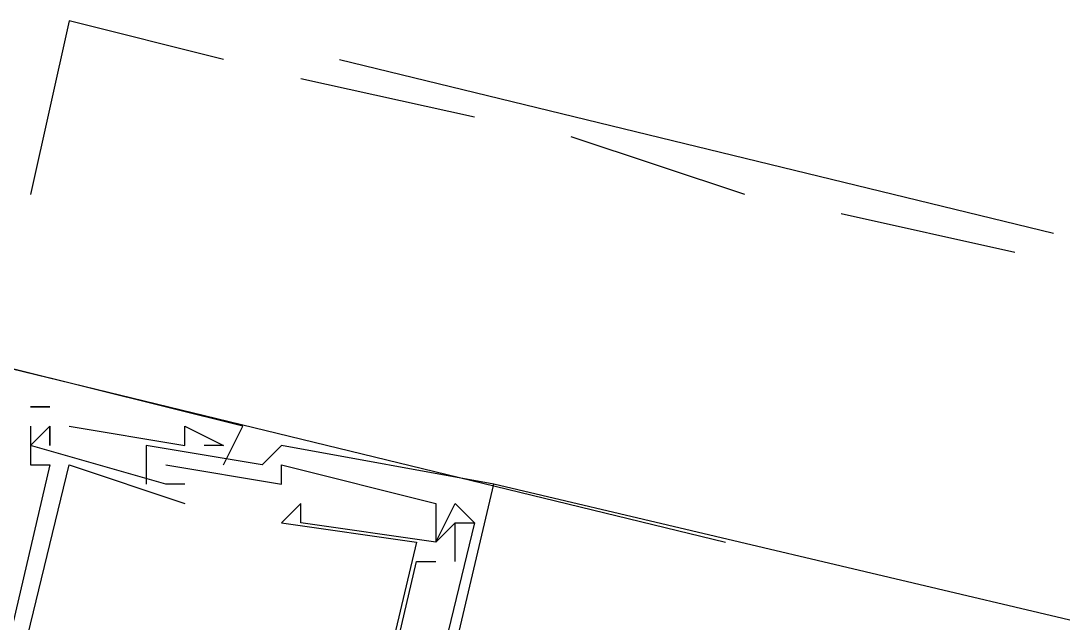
# Model space of a CAD drawing. Header units: feet. Extents: x -84 to 198, y -22 to 181.
# Drawn here: x 103.447 to 104.167, y 141.108 to 141.524 of the extents above; entities that cross this region are included whole.
import ezdxf

# ---------------------------------------------------------------- set-up
doc = ezdxf.new("R2010")
doc.units = ezdxf.units.FT
doc.layers.add('A-LINEA', color=7, linetype='CONTINUOUS')

msp = doc.modelspace()

# ---------------------------------------------------------------- linework, layer by layer
at = {"layer": 'A-LINEA'}
for p, q in [((103.6667, 141.4978), (104.16, 141.3778)), ((103.76, 141.4578), (103.64, 141.4844)), ((103.9467, 141.4044), (103.8267, 141.4444)), ((104.1333, 141.3644), (104.0133, 141.3911)), ((103.44, 141.2844), (103.9333, 141.1644)), ((103.44, 141.2844), (103.9333, 141.1644)), ((103.4533, 141.2578), (103.4667, 141.2578)), ((103.4533, 141.2578), (103.4533, 141.2578)), ((103.4667, 141.2578), (103.4533, 141.2578)), ((103.4533, 141.2578), (103.4533, 141.2578)), ((103.4533, 141.2578), (103.4667, 141.2578)), ((103.4533, 141.2578), (103.4533, 141.2578)), ((103.4667, 141.2578), (103.4533, 141.2578)), ((103.4533, 141.2578), (103.4533, 141.2578)), ((103.4533, 141.2578), (103.4667, 141.2578)), ((103.4533, 141.2578), (103.4533, 141.2578)), ((103.4667, 141.2578), (103.4533, 141.2578)), ((103.4533, 141.2578), (103.4533, 141.2578)), ((103.4533, 141.2578), (103.4667, 141.2578)), ((103.4533, 141.2578), (103.4533, 141.2578)), ((103.4667, 141.2578), (103.4533, 141.2578)), ((103.4533, 141.2578), (103.4533, 141.2578)), ((103.4667, 141.2578), (103.4667, 141.2578)), ((103.4667, 141.2578), (103.4667, 141.2578)), ((103.4667, 141.2578), (103.4667, 141.2578)), ((103.4667, 141.2578), (103.4667, 141.2578)), ((103.4667, 141.2578), (103.4667, 141.2578)), ((103.4667, 141.2578), (103.4667, 141.2578)), ((103.4667, 141.2578), (103.4667, 141.2578)), ((103.4667, 141.2578), (103.4667, 141.2578)), ((103.4533, 141.2444), (103.4533, 141.2444)), ((103.4533, 141.2444), (103.4533, 141.2444)), ((103.4533, 141.2444), (103.4533, 141.2444)), ((103.4533, 141.2444), (103.4533, 141.2444)), ((103.4667, 141.2444), (103.4667, 141.2444)), ((103.4667, 141.2444), (103.4667, 141.2444)), ((103.4667, 141.2444), (103.4667, 141.2444)), ((103.4667, 141.2444), (103.4667, 141.2444)), ((103.4667, 141.2444), (103.4667, 141.2444)), ((103.4667, 141.2444), (103.4667, 141.2444)), ((103.4667, 141.2444), (103.4667, 141.2444)), ((103.4667, 141.2444), (103.4667, 141.2444)), ((103.4667, 141.2444), (103.4667, 141.2444)), ((103.4667, 141.2444), (103.4667, 141.2444)), ((103.4667, 141.2444), (103.4667, 141.2444)), ((103.4667, 141.2444), (103.4667, 141.2444)), ((103.48, 141.2444), (103.48, 141.2444)), ((103.48, 141.2444), (103.48, 141.2444)), ((103.48, 141.2444), (103.48, 141.2444)), ((103.48, 141.2444), (103.48, 141.2444)), ((103.56, 141.2444), (103.56, 141.2444)), ((103.56, 141.2444), (103.56, 141.2444)), ((103.56, 141.2444), (103.56, 141.2444)), ((103.56, 141.2444), (103.56, 141.2444)), ((103.6, 141.2444), (103.6, 141.2444)), ((103.6, 141.2444), (103.6, 141.2444)), ((103.6, 141.2444), (103.6, 141.2444)), ((103.6, 141.2444), (103.6, 141.2444)), ((103.4533, 141.2311), (103.4533, 141.2311)), ((103.4533, 141.2311), (103.4533, 141.2311)), ((103.4533, 141.2311), (103.4533, 141.2311)), ((103.4533, 141.2311), (103.4533, 141.2311)), ((103.4667, 141.2311), (103.4667, 141.2311)), ((103.4667, 141.2311), (103.4667, 141.2311)), ((103.4667, 141.2311), (103.4667, 141.2311)), ((103.4667, 141.2311), (103.4667, 141.2311)), ((103.5333, 141.2311), (103.5333, 141.2311)), ((103.5333, 141.2311), (103.5333, 141.2311)), ((103.5333, 141.2311), (103.5333, 141.2311)), ((103.5333, 141.2311), (103.5333, 141.2311)), ((103.56, 141.2311), (103.56, 141.2311)), ((103.56, 141.2311), (103.56, 141.2311)), ((103.56, 141.2311), (103.56, 141.2311)), ((103.56, 141.2311), (103.56, 141.2311)), ((103.5733, 141.2311), (103.5733, 141.2311)), ((103.5733, 141.2311), (103.5733, 141.2311)), ((103.5733, 141.2311), (103.5733, 141.2311)), ((103.5733, 141.2311), (103.5733, 141.2311)), ((103.5867, 141.2311), (103.5867, 141.2311)), ((103.5867, 141.2311), (103.5867, 141.2311)), ((103.5867, 141.2311), (103.5867, 141.2311)), ((103.5867, 141.2311), (103.5867, 141.2311)), ((103.5867, 141.2311), (103.5867, 141.2311)), ((103.5867, 141.2311), (103.5867, 141.2311)), ((103.5867, 141.2311), (103.5867, 141.2311)), ((103.5867, 141.2311), (103.5867, 141.2311)), ((103.6267, 141.2311), (103.6267, 141.2311)), ((103.6267, 141.2311), (103.6267, 141.2311)), ((103.6267, 141.2311), (103.6267, 141.2311)), ((103.6267, 141.2311), (103.6267, 141.2311)), ((103.4533, 141.2178), (103.4533, 141.2178)), ((103.4533, 141.2178), (103.4533, 141.2178)), ((103.4533, 141.2178), (103.4533, 141.2178)), ((103.4533, 141.2178), (103.4533, 141.2178)), ((103.4667, 141.2178), (103.4667, 141.2178)), ((103.4667, 141.2178), (103.4667, 141.2178)), ((103.4667, 141.2178), (103.4667, 141.2178)), ((103.4667, 141.2178), (103.4667, 141.2178)), ((103.48, 141.2178), (103.48, 141.2178)), ((103.48, 141.2178), (103.48, 141.2178)), ((103.48, 141.2178), (103.48, 141.2178)), ((103.48, 141.2178), (103.48, 141.2178)), ((103.5333, 141.2178), (103.5333, 141.2178)), ((103.5333, 141.2178), (103.5333, 141.2178)), ((103.5333, 141.2178), (103.5333, 141.2178)), ((103.5333, 141.2178), (103.5333, 141.2178)), ((103.5333, 141.2178), (103.5333, 141.2178)), ((103.5333, 141.2178), (103.5333, 141.2178)), ((103.5333, 141.2178), (103.5333, 141.2178)), ((103.5333, 141.2178), (103.5333, 141.2178)), ((103.5467, 141.2178), (103.5467, 141.2178)), ((103.5467, 141.2178), (103.5467, 141.2178)), ((103.5467, 141.2178), (103.5467, 141.2178)), ((103.5467, 141.2178), (103.5467, 141.2178)), ((103.5867, 141.2178), (103.5867, 141.2178)), ((103.5867, 141.2178), (103.5867, 141.2178)), ((103.5867, 141.2178), (103.5867, 141.2178)), ((103.5867, 141.2178), (103.5867, 141.2178)), ((103.6133, 141.2178), (103.6133, 141.2178)), ((103.6133, 141.2178), (103.6133, 141.2178)), ((103.6133, 141.2178), (103.6133, 141.2178)), ((103.6133, 141.2178), (103.6133, 141.2178)), ((103.6267, 141.2178), (103.6267, 141.2178)), ((103.6267, 141.2178), (103.6267, 141.2178)), ((103.6267, 141.2178), (103.6267, 141.2178)), ((103.6267, 141.2178), (103.6267, 141.2178)), ((103.5333, 141.2044), (103.5333, 141.2044)), ((103.5333, 141.2044), (103.5333, 141.2044)), ((103.5333, 141.2044), (103.5333, 141.2044)), ((103.5333, 141.2044), (103.5333, 141.2044)), ((103.5467, 141.2044), (103.5467, 141.2044)), ((103.5467, 141.2044), (103.5467, 141.2044)), ((103.5467, 141.2044), (103.5467, 141.2044)), ((103.5467, 141.2044), (103.5467, 141.2044)), ((103.56, 141.2044), (103.56, 141.2044)), ((103.56, 141.2044), (103.56, 141.2044)), ((103.56, 141.2044), (103.56, 141.2044)), ((103.56, 141.2044), (103.56, 141.2044)), ((103.6267, 141.2044), (103.6267, 141.2044)), ((103.6267, 141.2044), (103.6267, 141.2044)), ((103.6267, 141.2044), (103.6267, 141.2044)), ((103.6267, 141.2044), (103.6267, 141.2044)), ((103.7733, 141.2044), (103.7733, 141.2044)), ((103.7733, 141.2044), (103.7733, 141.2044)), ((110.8933, 139.5244), (103.7733, 141.2044)), ((103.7733, 141.2044), (103.7733, 141.2044)), ((103.7733, 141.2044), (103.7733, 141.2044)), ((110.8933, 139.5244), (103.7733, 141.2044)), ((103.56, 141.1911), (103.56, 141.1911)), ((103.56, 141.1911), (103.56, 141.1911)), ((103.56, 141.1911), (103.56, 141.1911)), ((103.56, 141.1911), (103.56, 141.1911)), ((103.64, 141.1911), (103.64, 141.1911)), ((103.64, 141.1911), (103.64, 141.1911)), ((103.64, 141.1911), (103.64, 141.1911)), ((103.64, 141.1911), (103.64, 141.1911)), ((103.64, 141.1911), (103.64, 141.1911)), ((103.64, 141.1911), (103.64, 141.1911)), ((103.7333, 141.1911), (103.7333, 141.1911)), ((103.7333, 141.1911), (103.7333, 141.1911)), ((103.7333, 141.1911), (103.7333, 141.1911)), ((103.7333, 141.1911), (103.7333, 141.1911)), ((103.7467, 141.1911), (103.7467, 141.1911)), ((103.7467, 141.1911), (103.7467, 141.1911)), ((103.7467, 141.1911), (103.7467, 141.1911)), ((103.7467, 141.1911), (103.7467, 141.1911)), ((103.7467, 141.1911), (103.7467, 141.1911)), ((103.7467, 141.1911), (103.7467, 141.1911)), ((103.7467, 141.1911), (103.7467, 141.1911)), ((103.7467, 141.1911), (103.7467, 141.1911)), ((103.7467, 141.1911), (103.7467, 141.1911)), ((103.7467, 141.1911), (103.7467, 141.1911)), ((103.6267, 141.1778), (103.6267, 141.1778)), ((103.6267, 141.1778), (103.6267, 141.1778)), ((103.6267, 141.1778), (103.6267, 141.1778)), ((103.6267, 141.1778), (103.6267, 141.1778)), ((103.6267, 141.1778), (103.6267, 141.1778)), ((103.6267, 141.1778), (103.6267, 141.1778)), ((103.64, 141.1778), (103.64, 141.1778)), ((103.64, 141.1778), (103.64, 141.1778)), ((103.64, 141.1778), (103.64, 141.1778)), ((103.64, 141.1778), (103.64, 141.1778)), ((103.64, 141.1778), (103.64, 141.1778)), ((103.64, 141.1778), (103.64, 141.1778)), ((103.7333, 141.1778), (103.7333, 141.1778)), ((103.7333, 141.1778), (103.7333, 141.1778)), ((103.7333, 141.1778), (103.7333, 141.1778)), ((103.7333, 141.1778), (103.7333, 141.1778)), ((103.7467, 141.1778), (103.7467, 141.1778)), ((103.7467, 141.1778), (103.7467, 141.1778)), ((103.7467, 141.1778), (103.7467, 141.1778)), ((103.7467, 141.1778), (103.7467, 141.1778)), ((103.7467, 141.1778), (103.7467, 141.1778)), ((103.7467, 141.1778), (103.7467, 141.1778)), ((103.7467, 141.1778), (103.7467, 141.1778)), ((103.7467, 141.1778), (103.7467, 141.1778)), ((103.7467, 141.1778), (103.7467, 141.1778)), ((103.7467, 141.1778), (103.7467, 141.1778)), ((103.7467, 141.1778), (103.7467, 141.1778)), ((103.7467, 141.1778), (103.7467, 141.1778)), ((103.7467, 141.1778), (103.7467, 141.1778)), ((103.7467, 141.1778), (103.7467, 141.1778)), ((103.7467, 141.1778), (103.7467, 141.1778)), ((103.7467, 141.1778), (103.7467, 141.1778)), ((103.76, 141.1778), (103.76, 141.1778)), ((103.76, 141.1778), (103.76, 141.1778)), ((103.76, 141.1778), (103.76, 141.1778)), ((103.76, 141.1778), (103.76, 141.1778)), ((103.76, 141.1778), (103.76, 141.1778)), ((103.76, 141.1778), (103.76, 141.1778)), ((103.76, 141.1778), (103.76, 141.1778)), ((103.76, 141.1778), (103.76, 141.1778)), ((103.76, 141.1778), (103.76, 141.1778)), ((103.76, 141.1778), (103.76, 141.1778)), ((103.72, 141.1644), (103.72, 141.1644)), ((103.72, 141.1644), (103.72, 141.1644)), ((103.72, 141.1644), (103.72, 141.1644)), ((103.72, 141.1644), (103.72, 141.1644)), ((103.72, 141.1644), (103.72, 141.1644)), ((103.72, 141.1644), (103.72, 141.1644)), ((103.7333, 141.1644), (103.7333, 141.1644)), ((103.7333, 141.1644), (103.7333, 141.1644)), ((103.7333, 141.1644), (103.7333, 141.1644)), ((103.7333, 141.1644), (103.7333, 141.1644)), ((103.7333, 141.1644), (103.7333, 141.1644)), ((103.7333, 141.1644), (103.7333, 141.1644)), ((103.7333, 141.1644), (103.7333, 141.1644)), ((103.7333, 141.1644), (103.7333, 141.1644)), ((103.7333, 141.1644), (103.7333, 141.1644)), ((103.7333, 141.1644), (103.7333, 141.1644)), ((103.72, 141.1511), (103.72, 141.1511)), ((103.72, 141.1511), (103.72, 141.1511)), ((103.72, 141.1511), (103.72, 141.1511)), ((103.72, 141.1511), (103.72, 141.1511)), ((103.72, 141.1511), (103.72, 141.1511)), ((103.72, 141.1511), (103.72, 141.1511)), ((103.7333, 141.1511), (103.7333, 141.1511)), ((103.7333, 141.1511), (103.7333, 141.1511)), ((103.7333, 141.1511), (103.7333, 141.1511)), ((103.7333, 141.1511), (103.7333, 141.1511)), ((103.7333, 141.1511), (103.7333, 141.1511)), ((103.7333, 141.1511), (103.7333, 141.1511)), ((103.7467, 141.1511), (103.7467, 141.1511)), ((103.7467, 141.1511), (103.7467, 141.1511)), ((103.7467, 141.1511), (103.7467, 141.1511)), ((103.7467, 141.1511), (103.7467, 141.1511)), ((103.7467, 141.1511), (103.7467, 141.1511)), ((103.7467, 141.1511), (103.7467, 141.1511))]:
    msp.add_line(p, q, dxfattribs=at)
for points in [[(103.5867, 141.4978), (103.48, 141.5244), (103.4533, 141.4044)], [(103.5867, 141.2178), (103.6, 141.2444), (103.44, 141.2844)], [(103.5867, 141.2178), (103.6, 141.2444), (103.44, 141.2844)], [(103.5867, 141.2178), (103.6, 141.2444), (103.44, 141.2844)], [(103.5867, 141.2178), (103.6, 141.2444), (103.44, 141.2844)], [(103.4533, 141.2444), (103.4533, 141.2178), (103.4667, 141.2178), (103.3733, 140.8178), (103.36, 140.8178), (103.3467, 140.8044), (103.36, 140.8044), (103.3733, 140.8044), (103.3467, 140.7111)], [(103.4533, 141.2444), (103.4533, 141.2178), (103.4667, 141.2178), (103.3733, 140.8178), (103.36, 140.8178), (103.3467, 140.8044), (103.36, 140.8044), (103.3733, 140.8044), (103.3467, 140.7111)], [(103.4533, 141.2444), (103.4533, 141.2178), (103.4667, 141.2178), (103.3733, 140.8178), (103.36, 140.8178), (103.3467, 140.8044), (103.36, 140.8044), (103.3733, 140.8044), (103.3467, 140.7111)], [(103.4533, 141.2444), (103.4533, 141.2178), (103.4667, 141.2178), (103.3733, 140.8178), (103.36, 140.8178), (103.3467, 140.8044), (103.36, 140.8044), (103.3733, 140.8044), (103.3467, 140.7111)], [(103.56, 141.2044), (103.5467, 141.2044), (103.4533, 141.2311), (103.4667, 141.2444)], [(103.56, 141.2044), (103.5467, 141.2044), (103.4533, 141.2311), (103.4667, 141.2444)], [(103.56, 141.2044), (103.5467, 141.2044), (103.4533, 141.2311), (103.4667, 141.2444)], [(103.56, 141.2044), (103.5467, 141.2044), (103.4533, 141.2311), (103.4667, 141.2444)], [(103.4667, 141.2444), (103.4667, 141.2311), (103.4667, 141.2444)], [(103.4667, 141.2444), (103.4667, 141.2311), (103.4667, 141.2444)], [(103.4667, 141.2444), (103.4667, 141.2311), (103.4667, 141.2444)], [(103.4667, 141.2444), (103.4667, 141.2311), (103.4667, 141.2444)], [(103.48, 141.2444), (103.56, 141.2311), (103.56, 141.2444), (103.5867, 141.2311), (103.5733, 141.2311)], [(103.48, 141.2444), (103.56, 141.2311), (103.56, 141.2444), (103.5867, 141.2311), (103.5733, 141.2311)], [(103.48, 141.2444), (103.56, 141.2311), (103.56, 141.2444), (103.5867, 141.2311), (103.5733, 141.2311)], [(103.48, 141.2444), (103.56, 141.2311), (103.56, 141.2444), (103.5867, 141.2311), (103.5733, 141.2311)], [(103.6133, 140.5378), (103.6133, 140.5244), (103.7733, 141.2044), (103.6267, 141.2311), (103.6133, 141.2178), (103.5333, 141.2311), (103.5333, 141.2178), (103.5333, 141.2044)], [(103.6133, 140.5378), (103.6133, 140.5244), (103.7733, 141.2044), (103.6267, 141.2311), (103.6133, 141.2178), (103.5333, 141.2311), (103.5333, 141.2178), (103.5333, 141.2044)], [(103.6133, 140.5378), (103.6133, 140.5244), (103.7733, 141.2044), (103.6267, 141.2311), (103.6133, 141.2178), (103.5333, 141.2311), (103.5333, 141.2178), (103.5333, 141.2044)], [(103.6133, 140.5378), (103.6133, 140.5244), (103.7733, 141.2044), (103.6267, 141.2311), (103.6133, 141.2178), (103.5333, 141.2311), (103.5333, 141.2178), (103.5333, 141.2044)], [(103.36, 140.7244), (103.48, 141.2178), (103.56, 141.1911)], [(103.36, 140.7244), (103.48, 141.2178), (103.56, 141.1911)], [(103.36, 140.7244), (103.48, 141.2178), (103.56, 141.1911)], [(103.36, 140.7244), (103.48, 141.2178), (103.56, 141.1911)], [(103.5467, 141.2178), (103.6267, 141.2044), (103.6267, 141.2178), (103.7333, 141.1911), (103.7333, 141.1778), (103.7333, 141.1644), (103.7467, 141.1911)], [(103.5467, 141.2178), (103.6267, 141.2044), (103.6267, 141.2178), (103.7333, 141.1911), (103.7333, 141.1778), (103.7333, 141.1644), (103.7467, 141.1911)], [(103.5467, 141.2178), (103.6267, 141.2044), (103.6267, 141.2178), (103.7333, 141.1911), (103.7333, 141.1778), (103.7333, 141.1644), (103.7467, 141.1911)], [(103.5467, 141.2178), (103.6267, 141.2044), (103.6267, 141.2178), (103.7333, 141.1911), (103.7333, 141.1778), (103.7333, 141.1644), (103.7467, 141.1911)], [(103.7467, 141.1778), (103.7333, 141.1644), (103.64, 141.1778), (103.64, 141.1911), (103.6267, 141.1778), (103.72, 141.1644), (103.6, 140.6578), (103.5067, 140.6844), (103.5067, 140.6844)], [(103.7467, 141.1778), (103.7333, 141.1644), (103.64, 141.1778), (103.64, 141.1911), (103.6267, 141.1778), (103.72, 141.1644), (103.6, 140.6578), (103.5067, 140.6844), (103.5067, 140.6844)], [(103.7467, 141.1778), (103.7333, 141.1644), (103.64, 141.1778), (103.64, 141.1911), (103.6267, 141.1778), (103.72, 141.1644), (103.6, 140.6578), (103.5067, 140.6844), (103.5067, 140.6844)], [(103.7467, 141.1778), (103.7333, 141.1644), (103.64, 141.1778), (103.64, 141.1911), (103.6267, 141.1778), (103.72, 141.1644), (103.6, 140.6578), (103.5067, 140.6844), (103.5067, 140.6844)], [(103.7467, 141.1778), (103.7333, 141.1644), (103.64, 141.1778), (103.64, 141.1911), (103.6267, 141.1778), (103.72, 141.1644), (103.6, 140.6578), (103.5067, 140.6844), (103.5067, 140.6844)], [(103.7467, 141.1778), (103.7333, 141.1644), (103.64, 141.1778), (103.64, 141.1911), (103.6267, 141.1778), (103.72, 141.1644), (103.6, 140.6578), (103.5067, 140.6844), (103.5067, 140.6844)], [(103.7467, 141.1911), (103.76, 141.1778), (103.6533, 140.7378), (103.64, 140.7378), (103.6267, 140.7511), (103.6267, 140.7378)], [(103.7467, 141.1911), (103.76, 141.1778), (103.6533, 140.7378), (103.64, 140.7378), (103.6267, 140.7511), (103.6267, 140.7378)], [(103.7467, 141.1911), (103.76, 141.1778), (103.6533, 140.7378), (103.64, 140.7378), (103.6267, 140.7511), (103.6267, 140.7378)], [(103.7467, 141.1911), (103.76, 141.1778), (103.6533, 140.7378), (103.64, 140.7378), (103.6267, 140.7511), (103.6267, 140.7378)], [(103.7467, 141.1511), (103.7467, 141.1778), (103.76, 141.1778), (103.7467, 141.1911)], [(103.7467, 141.1511), (103.7467, 141.1778), (103.76, 141.1778), (103.7467, 141.1911)], [(103.7467, 141.1511), (103.7467, 141.1778), (103.76, 141.1778), (103.7467, 141.1911)], [(103.7467, 141.1511), (103.7467, 141.1778), (103.76, 141.1778), (103.7467, 141.1911)], [(103.7467, 141.1511), (103.7467, 141.1778), (103.76, 141.1778), (103.7467, 141.1911)], [(103.7467, 141.1511), (103.7467, 141.1778), (103.76, 141.1778), (103.7467, 141.1911)], [(103.64, 140.7378), (103.64, 140.7511), (103.6267, 140.7511), (103.72, 141.1511), (103.7333, 141.1511)], [(103.64, 140.7378), (103.64, 140.7511), (103.6267, 140.7511), (103.72, 141.1511), (103.7333, 141.1511)], [(103.64, 140.7378), (103.64, 140.7511), (103.6267, 140.7511), (103.72, 141.1511), (103.7333, 141.1511)], [(103.64, 140.7378), (103.64, 140.7511), (103.6267, 140.7511), (103.72, 141.1511), (103.7333, 141.1511)], [(103.64, 140.7378), (103.64, 140.7511), (103.6267, 140.7511), (103.72, 141.1511), (103.7333, 141.1511)], [(103.64, 140.7378), (103.64, 140.7511), (103.6267, 140.7511), (103.72, 141.1511), (103.7333, 141.1511)]]:
    msp.add_lwpolyline(points, dxfattribs=at)

doc.saveas('drawing.dxf')
